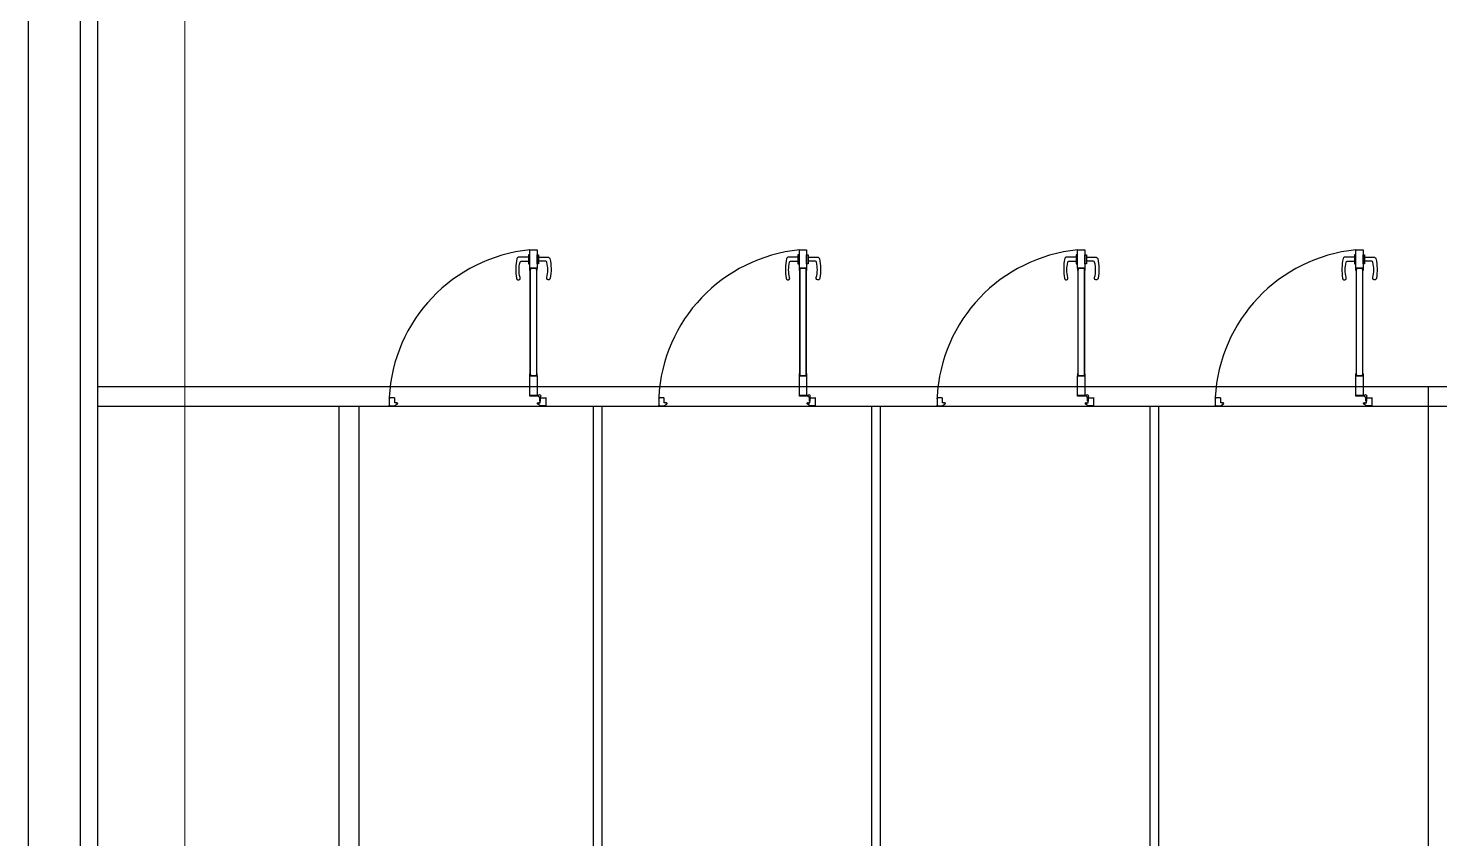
# Model space of a CAD drawing. Extents: x -15449 to 527173, y -170839 to 146543.
# Drawn here: x 237144 to 245305, y -89188 to -84525 of the extents above; entities that cross this region are included whole.
import ezdxf

# ---------------------------------------------------------------- set-up
doc = ezdxf.new("R2010")
doc.units = 0
doc.header["$LTSCALE"] = 8
doc.linetypes.add('IDA - Grid Line', pattern=[3500, 2000, -500, 500, -500])
doc.layers.get('0').update_dxf_attribs({"color": 1, "linetype": 'CONTINUOUS'})
for name, color, linetype in [('0-T100非抗岩棉库板H10000', 1, 'CONTINUOUS'), ('0-T50单抗岩棉库板H10000', 141, 'CONTINUOUS'), ('000_CTCI_CSA', 7, 'CONTINUOUS'), ('防火一小时岩棉库板隔间（双抗）H10000', 170, 'CONTINUOUS')]:
    doc.layers.add(name, color=color, linetype=linetype)
doc.layers.add('A-_ANOTGRID_E', color=7, linetype='CONTINUOUS', lineweight=9)

msp = doc.modelspace()

# ---------------------------------------------------------------- linework, layer by layer
at = {"color": 252}
for p, q in [((240027.1877, -85905.2102, 0), (240027.1877, -85799.8189, 0)), ((240027.1877, -85799.8189, 0), (240068.9268, -85799.8189, 0)), ((240068.9268, -85799.8189, 0), (240068.9268, -85905.2102, 0)), ((241577.1877, -85905.2102, 0), (241577.1877, -85799.8189, 0)), ((241577.1877, -85799.8189, 0), (241618.9268, -85799.8189, 0)), ((241618.9268, -85799.8189, 0), (241618.9268, -85905.2102, 0)), ((243177.1877, -85905.2102, 0), (243177.1877, -85799.8189, 0)), ((243177.1877, -85799.8189, 0), (243218.9268, -85799.8189, 0)), ((243218.9268, -85799.8189, 0), (243218.9268, -85905.2102, 0)), ((244777.1877, -85905.2102, 0), (244777.1877, -85799.8189, 0)), ((244777.1877, -85799.8189, 0), (244818.9268, -85799.8189, 0)), ((244818.9268, -85799.8189, 0), (244818.9268, -85905.2102, 0)), ((240068.9268, -85905.2102, 0), (240027.1877, -85905.2102, 0)), ((240027.8138, -85917.3145, 0), (240027.8138, -85904.4797, 0)), ((240028.7085, -85918.6465, 0), (240027.8737, -85917.4986, 0)), ((240028.1268, -85904.1667, 0), (240067.9877, -85904.1667, 0)), ((240028.8573, -85905.7319, 0), (240028.8573, -85907.4015, 0)), ((240028.8573, -85909.071, 0), (240028.8573, -85916.4797, 0)), ((240047.7442, -85905.4189, 0), (240029.1703, -85905.4189, 0)), ((240029.1703, -85907.7145, 0), (240033.7616, -85907.7145, 0)), ((240033.7616, -85908.758, 0), (240029.1703, -85908.758, 0)), ((240029.9008, -85908.758, 0), (240029.2747, -85908.758, 0)), ((240029.2747, -85908.758, 0), (240029.2747, -86520.6294, 0)), ((240029.2747, -85916.8971, 0), (240029.2747, -85918.4623, 0)), ((240029.9008, -86520.6294, 0), (240029.9008, -85908.758, 0)), ((240034.0747, -85908.0276, 0), (240034.0747, -85908.445, 0)), ((240048.0573, -85905.1058, 0), (240047.7442, -85905.4189, 0)), ((240048.3703, -85905.4189, 0), (240048.0573, -85905.1058, 0)), ((240066.9442, -85905.4189, 0), (240048.3703, -85905.4189, 0)), ((240062.0399, -85908.445, 0), (240062.0399, -85908.0276, 0)), ((240062.3529, -85907.7145, 0), (240066.9442, -85907.7145, 0)), ((240066.9442, -85908.758, 0), (240062.3529, -85908.758, 0)), ((240066.2138, -85908.758, 0), (240066.2138, -86520.6294, 0)), ((240066.8399, -85908.758, 0), (240066.2138, -85908.758, 0)), ((240066.8399, -86520.6294, 0), (240066.8399, -85908.758, 0)), ((240066.8399, -85918.4623, 0), (240066.8399, -85916.8971, 0)), ((240067.2573, -85907.4015, 0), (240067.2573, -85905.7319, 0)), ((240067.2573, -85916.4797, 0), (240067.2573, -85909.071, 0)), ((240068.2409, -85917.4986, 0), (240067.4061, -85918.6465, 0)), ((240068.3008, -85904.4797, 0), (240068.3008, -85917.3145, 0)), ((241618.9268, -85905.2102, 0), (241577.1877, -85905.2102, 0)), ((241577.8138, -85917.3145, 0), (241577.8138, -85904.4797, 0)), ((241578.7085, -85918.6465, 0), (241577.8737, -85917.4986, 0)), ((241578.1268, -85904.1667, 0), (241617.9877, -85904.1667, 0)), ((241578.8573, -85905.7319, 0), (241578.8573, -85907.4015, 0)), ((241578.8573, -85909.071, 0), (241578.8573, -85916.4797, 0)), ((241597.7442, -85905.4189, 0), (241579.1703, -85905.4189, 0)), ((241579.1703, -85907.7145, 0), (241583.7616, -85907.7145, 0)), ((241583.7616, -85908.758, 0), (241579.1703, -85908.758, 0)), ((241579.9008, -85908.758, 0), (241579.2747, -85908.758, 0)), ((241579.2747, -85908.758, 0), (241579.2747, -86520.6294, 0)), ((241579.2747, -85916.8971, 0), (241579.2747, -85918.4623, 0)), ((241579.9008, -86520.6294, 0), (241579.9008, -85908.758, 0)), ((241584.0747, -85908.0276, 0), (241584.0747, -85908.445, 0)), ((241598.0573, -85905.1058, 0), (241597.7442, -85905.4189, 0)), ((241598.3703, -85905.4189, 0), (241598.0573, -85905.1058, 0)), ((241616.9442, -85905.4189, 0), (241598.3703, -85905.4189, 0)), ((241612.0399, -85908.445, 0), (241612.0399, -85908.0276, 0)), ((241612.3529, -85907.7145, 0), (241616.9442, -85907.7145, 0)), ((241616.9442, -85908.758, 0), (241612.3529, -85908.758, 0)), ((241616.2138, -85908.758, 0), (241616.2138, -86520.6294, 0)), ((241616.8399, -85908.758, 0), (241616.2138, -85908.758, 0)), ((241616.8399, -86520.6294, 0), (241616.8399, -85908.758, 0)), ((241616.8399, -85918.4623, 0), (241616.8399, -85916.8971, 0)), ((241617.2573, -85907.4015, 0), (241617.2573, -85905.7319, 0)), ((241617.2573, -85916.4797, 0), (241617.2573, -85909.071, 0)), ((241618.2409, -85917.4986, 0), (241617.4061, -85918.6465, 0)), ((241618.3008, -85904.4797, 0), (241618.3008, -85917.3145, 0)), ((243218.9268, -85905.2102, 0), (243177.1877, -85905.2102, 0)), ((243177.8138, -85917.3145, 0), (243177.8138, -85904.4797, 0)), ((243178.7085, -85918.6465, 0), (243177.8737, -85917.4986, 0)), ((243178.1268, -85904.1667, 0), (243217.9877, -85904.1667, 0)), ((243178.8573, -85905.7319, 0), (243178.8573, -85907.4015, 0)), ((243178.8573, -85909.071, 0), (243178.8573, -85916.4797, 0)), ((243197.7442, -85905.4189, 0), (243179.1703, -85905.4189, 0)), ((243179.1703, -85907.7145, 0), (243183.7616, -85907.7145, 0)), ((243183.7616, -85908.758, 0), (243179.1703, -85908.758, 0)), ((243179.9008, -85908.758, 0), (243179.2747, -85908.758, 0)), ((243179.2747, -85908.758, 0), (243179.2747, -86520.6294, 0)), ((243179.2747, -85916.8971, 0), (243179.2747, -85918.4623, 0)), ((243179.9008, -86520.6294, 0), (243179.9008, -85908.758, 0)), ((243184.0747, -85908.0276, 0), (243184.0747, -85908.445, 0)), ((243198.0573, -85905.1058, 0), (243197.7442, -85905.4189, 0)), ((243198.3703, -85905.4189, 0), (243198.0573, -85905.1058, 0)), ((243216.9442, -85905.4189, 0), (243198.3703, -85905.4189, 0)), ((243212.0399, -85908.445, 0), (243212.0399, -85908.0276, 0)), ((243212.3529, -85907.7145, 0), (243216.9442, -85907.7145, 0)), ((243216.9442, -85908.758, 0), (243212.3529, -85908.758, 0)), ((243216.2138, -85908.758, 0), (243216.2138, -86520.6294, 0)), ((243216.8399, -85908.758, 0), (243216.2138, -85908.758, 0)), ((243216.8399, -86520.6294, 0), (243216.8399, -85908.758, 0)), ((243216.8399, -85918.4623, 0), (243216.8399, -85916.8971, 0)), ((243217.2573, -85907.4015, 0), (243217.2573, -85905.7319, 0)), ((243217.2573, -85916.4797, 0), (243217.2573, -85909.071, 0)), ((243218.2409, -85917.4986, 0), (243217.4061, -85918.6465, 0)), ((243218.3008, -85904.4797, 0), (243218.3008, -85917.3145, 0)), ((244818.9268, -85905.2102, 0), (244777.1877, -85905.2102, 0)), ((244777.8138, -85917.3145, 0), (244777.8138, -85904.4797, 0)), ((244778.7084, -85918.6465, 0), (244777.8737, -85917.4986, 0)), ((244778.1268, -85904.1667, 0), (244817.9877, -85904.1667, 0)), ((244778.8573, -85905.7319, 0), (244778.8573, -85907.4015, 0)), ((244778.8573, -85909.071, 0), (244778.8573, -85916.4797, 0)), ((244797.7442, -85905.4189, 0), (244779.1703, -85905.4189, 0)), ((244779.1703, -85907.7145, 0), (244783.7616, -85907.7145, 0)), ((244783.7616, -85908.758, 0), (244779.1703, -85908.758, 0)), ((244779.9007, -85908.758, 0), (244779.2747, -85908.758, 0)), ((244779.2747, -85908.758, 0), (244779.2747, -86520.6294, 0)), ((244779.2747, -85916.8971, 0), (244779.2747, -85918.4623, 0)), ((244779.9007, -86520.6294, 0), (244779.9007, -85908.758, 0)), ((244784.0747, -85908.0276, 0), (244784.0747, -85908.445, 0)), ((244798.0573, -85905.1058, 0), (244797.7442, -85905.4189, 0)), ((244798.3703, -85905.4189, 0), (244798.0573, -85905.1058, 0)), ((244816.9442, -85905.4189, 0), (244798.3703, -85905.4189, 0)), ((244812.0399, -85908.445, 0), (244812.0399, -85908.0276, 0)), ((244812.3529, -85907.7145, 0), (244816.9442, -85907.7145, 0)), ((244816.9442, -85908.758, 0), (244812.3529, -85908.758, 0)), ((244816.2138, -85908.758, 0), (244816.2138, -86520.6294, 0)), ((244816.8399, -85908.758, 0), (244816.2138, -85908.758, 0)), ((244816.8399, -86520.6294, 0), (244816.8399, -85908.758, 0)), ((244816.8399, -85918.4623, 0), (244816.8399, -85916.8971, 0)), ((244817.2573, -85907.4015, 0), (244817.2573, -85905.7319, 0)), ((244817.2573, -85916.4797, 0), (244817.2573, -85909.071, 0)), ((244818.2409, -85917.4986, 0), (244817.4061, -85918.6465, 0)), ((244818.3007, -85904.4797, 0), (244818.3007, -85917.3145, 0)), ((237443.8697, -119149.8189), (237443.8697, -86349.8189)), ((240027.1877, -86640.4816, 0), (240027.1877, -86524.1772, 0)), ((240027.1877, -86524.1772, 0), (240068.9268, -86524.1772, 0)), ((240027.8138, -86524.9077, 0), (240027.8138, -86512.0729, 0)), ((240027.8737, -86511.8888, 0), (240028.7085, -86510.7409, 0)), ((240067.9877, -86525.2207, 0), (240028.1268, -86525.2207, 0)), ((240028.8573, -86512.9077, 0), (240028.8573, -86520.3164, 0)), ((240028.8573, -86521.9859, 0), (240028.8573, -86523.6555, 0)), ((240029.1703, -86520.6294, 0), (240033.7616, -86520.6294, 0)), ((240033.7616, -86521.6729, 0), (240029.1703, -86521.6729, 0)), ((240029.1703, -86523.9685, 0), (240047.7442, -86523.9685, 0)), ((240029.2747, -86510.9251, 0), (240029.2747, -86512.4903, 0)), ((240029.2747, -86520.6294, 0), (240029.9008, -86520.6294, 0)), ((240034.0747, -86520.9424, 0), (240034.0747, -86521.3598, 0)), ((240047.7442, -86523.9685, 0), (240048.0573, -86524.2816, 0)), ((240048.0573, -86524.2816, 0), (240048.3703, -86523.9685, 0)), ((240048.3703, -86523.9685, 0), (240066.9442, -86523.9685, 0)), ((240062.0399, -86521.3598, 0), (240062.0399, -86520.9424, 0)), ((240062.3529, -86520.6294, 0), (240066.9442, -86520.6294, 0)), ((240066.9442, -86521.6729, 0), (240062.3529, -86521.6729, 0)), ((240066.2138, -86520.6294, 0), (240066.8399, -86520.6294, 0)), ((240066.8399, -86512.4903, 0), (240066.8399, -86510.9251, 0)), ((240067.0486, -86512.699, 0), (240067.0486, -86512.699, 0)), ((240067.2573, -86520.3164, 0), (240067.2573, -86512.9077, 0)), ((240067.2573, -86523.6555, 0), (240067.2573, -86521.9859, 0)), ((240067.4061, -86510.7409, 0), (240068.2409, -86511.8888, 0)), ((240068.3008, -86512.0729, 0), (240068.3008, -86524.9077, 0)), ((240068.9268, -86524.1772, 0), (240068.9268, -86640.4816, 0)), ((241577.1877, -86640.4816, 0), (241577.1877, -86524.1772, 0)), ((241577.1877, -86524.1772, 0), (241618.9268, -86524.1772, 0)), ((241577.8138, -86524.9077, 0), (241577.8138, -86512.0729, 0)), ((241577.8737, -86511.8888, 0), (241578.7085, -86510.7409, 0)), ((241617.9877, -86525.2207, 0), (241578.1268, -86525.2207, 0)), ((241578.8573, -86512.9077, 0), (241578.8573, -86520.3164, 0)), ((241578.8573, -86521.9859, 0), (241578.8573, -86523.6555, 0)), ((241579.1703, -86520.6294, 0), (241583.7616, -86520.6294, 0)), ((241583.7616, -86521.6729, 0), (241579.1703, -86521.6729, 0)), ((241579.1703, -86523.9685, 0), (241597.7442, -86523.9685, 0)), ((241579.2747, -86510.9251, 0), (241579.2747, -86512.4903, 0)), ((241579.2747, -86520.6294, 0), (241579.9008, -86520.6294, 0)), ((241584.0747, -86520.9424, 0), (241584.0747, -86521.3598, 0)), ((241597.7442, -86523.9685, 0), (241598.0573, -86524.2816, 0)), ((241598.0573, -86524.2816, 0), (241598.3703, -86523.9685, 0)), ((241598.3703, -86523.9685, 0), (241616.9442, -86523.9685, 0)), ((241612.0399, -86521.3598, 0), (241612.0399, -86520.9424, 0)), ((241612.3529, -86520.6294, 0), (241616.9442, -86520.6294, 0)), ((241616.9442, -86521.6729, 0), (241612.3529, -86521.6729, 0)), ((241616.2138, -86520.6294, 0), (241616.8399, -86520.6294, 0)), ((241616.8399, -86512.4903, 0), (241616.8399, -86510.9251, 0)), ((241617.0486, -86512.699, 0), (241617.0486, -86512.699, 0)), ((241617.2573, -86520.3164, 0), (241617.2573, -86512.9077, 0)), ((241617.2573, -86523.6555, 0), (241617.2573, -86521.9859, 0)), ((241617.4061, -86510.7409, 0), (241618.2409, -86511.8888, 0)), ((241618.3008, -86512.0729, 0), (241618.3008, -86524.9077, 0)), ((241618.9268, -86524.1772, 0), (241618.9268, -86640.4816, 0)), ((243177.1877, -86640.4816, 0), (243177.1877, -86524.1772, 0)), ((243177.1877, -86524.1772, 0), (243218.9268, -86524.1772, 0)), ((243177.8138, -86524.9077, 0), (243177.8138, -86512.0729, 0)), ((243177.8737, -86511.8888, 0), (243178.7085, -86510.7409, 0)), ((243217.9877, -86525.2207, 0), (243178.1268, -86525.2207, 0)), ((243178.8573, -86512.9077, 0), (243178.8573, -86520.3164, 0)), ((243178.8573, -86521.9859, 0), (243178.8573, -86523.6555, 0)), ((243179.1703, -86520.6294, 0), (243183.7616, -86520.6294, 0)), ((243183.7616, -86521.6729, 0), (243179.1703, -86521.6729, 0)), ((243179.1703, -86523.9685, 0), (243197.7442, -86523.9685, 0)), ((243179.2747, -86510.9251, 0), (243179.2747, -86512.4903, 0)), ((243179.2747, -86520.6294, 0), (243179.9008, -86520.6294, 0)), ((243184.0747, -86520.9424, 0), (243184.0747, -86521.3598, 0)), ((243197.7442, -86523.9685, 0), (243198.0573, -86524.2816, 0)), ((243198.0573, -86524.2816, 0), (243198.3703, -86523.9685, 0)), ((243198.3703, -86523.9685, 0), (243216.9442, -86523.9685, 0)), ((243212.0399, -86521.3598, 0), (243212.0399, -86520.9424, 0)), ((243212.3529, -86520.6294, 0), (243216.9442, -86520.6294, 0)), ((243216.9442, -86521.6729, 0), (243212.3529, -86521.6729, 0)), ((243216.2138, -86520.6294, 0), (243216.8399, -86520.6294, 0)), ((243216.8399, -86512.4903, 0), (243216.8399, -86510.9251, 0)), ((243217.0486, -86512.699, 0), (243217.0486, -86512.699, 0)), ((243217.2573, -86520.3164, 0), (243217.2573, -86512.9077, 0)), ((243217.2573, -86523.6555, 0), (243217.2573, -86521.9859, 0)), ((243217.4061, -86510.7409, 0), (243218.2409, -86511.8888, 0)), ((243218.3008, -86512.0729, 0), (243218.3008, -86524.9077, 0)), ((243218.9268, -86524.1772, 0), (243218.9268, -86640.4816, 0)), ((244777.1877, -86640.4816, 0), (244777.1877, -86524.1772, 0)), ((244777.1877, -86524.1772, 0), (244818.9268, -86524.1772, 0)), ((244777.8138, -86524.9077, 0), (244777.8138, -86512.0729, 0)), ((244777.8737, -86511.8888, 0), (244778.7084, -86510.7409, 0)), ((244817.9877, -86525.2207, 0), (244778.1268, -86525.2207, 0)), ((244778.8573, -86512.9077, 0), (244778.8573, -86520.3164, 0)), ((244778.8573, -86521.9859, 0), (244778.8573, -86523.6555, 0)), ((244779.1703, -86520.6294, 0), (244783.7616, -86520.6294, 0)), ((244783.7616, -86521.6729, 0), (244779.1703, -86521.6729, 0)), ((244779.1703, -86523.9685, 0), (244797.7442, -86523.9685, 0)), ((244779.2747, -86510.9251, 0), (244779.2747, -86512.4903, 0)), ((244779.2747, -86520.6294, 0), (244779.9007, -86520.6294, 0)), ((244784.0747, -86520.9424, 0), (244784.0747, -86521.3598, 0)), ((244797.7442, -86523.9685, 0), (244798.0573, -86524.2816, 0)), ((244798.0573, -86524.2816, 0), (244798.3703, -86523.9685, 0)), ((244798.3703, -86523.9685, 0), (244816.9442, -86523.9685, 0)), ((244812.0399, -86521.3598, 0), (244812.0399, -86520.9424, 0)), ((244812.3529, -86520.6294, 0), (244816.9442, -86520.6294, 0)), ((244816.9442, -86521.6729, 0), (244812.3529, -86521.6729, 0)), ((244816.2138, -86520.6294, 0), (244816.8399, -86520.6294, 0)), ((244816.8399, -86512.4903, 0), (244816.8399, -86510.9251, 0)), ((244817.0486, -86512.699, 0), (244817.0486, -86512.699, 0)), ((244817.2573, -86520.3164, 0), (244817.2573, -86512.9077, 0)), ((244817.2573, -86523.6555, 0), (244817.2573, -86521.9859, 0)), ((244817.4061, -86510.7409, 0), (244818.2409, -86511.8888, 0)), ((244818.3007, -86512.0729, 0), (244818.3007, -86524.9077, 0)), ((244818.9268, -86524.1772, 0), (244818.9268, -86640.4816, 0)), ((239218.8697, -86649.8189, 0), (239218.8697, -86699.8189, 0)), ((239218.8697, -86657.0363, 0), (239218.8697, -86692.6015, 0)), ((239248.6088, -86651.8189, 0), (239224.0871, -86651.8189, 0)), ((239250.1741, -86679.0363, 0), (239250.1741, -86653.3841, 0)), ((240068.9268, -86640.4816, 0), (240027.1877, -86640.4816, 0)), ((240030.3182, -86635.2642, 0), (240077.2747, -86635.2642, 0)), ((240030.3182, -86637.8729, 0), (240030.3182, -86635.2642, 0)), ((240077.2747, -86637.8729, 0), (240030.3182, -86637.8729, 0)), ((240077.2747, -86635.2642, 0), (240077.2747, -86637.8729, 0)), ((240084.9567, -86670.6853), (240084.9567, -86645.5549)), ((240084.9567, -86645.5549), (240087.5654, -86645.5549)), ((240087.5654, -86645.5549), (240087.5654, -86670.6853)), ((240087.5654, -86679.0363), (240087.5654, -86653.3841)), ((240089.1306, -86651.8189), (240113.6523, -86651.8189)), ((240118.8697, -86649.8189), (240118.8697, -86699.8189)), ((240118.8697, -86657.0363), (240118.8697, -86692.6015)), ((240768.8697, -86649.8189, 0), (240768.8697, -86699.8189, 0)), ((240768.8697, -86657.0363, 0), (240768.8697, -86692.6015, 0)), ((240798.6088, -86651.8189, 0), (240774.0871, -86651.8189, 0)), ((240800.1741, -86679.0363, 0), (240800.1741, -86653.3841, 0)), ((241618.9268, -86640.4816, 0), (241577.1877, -86640.4816, 0)), ((241580.3182, -86635.2642, 0), (241627.2747, -86635.2642, 0)), ((241580.3182, -86637.8729, 0), (241580.3182, -86635.2642, 0)), ((241627.2747, -86637.8729, 0), (241580.3182, -86637.8729, 0)), ((241627.2747, -86635.2642, 0), (241627.2747, -86637.8729, 0)), ((241634.9567, -86670.6853), (241634.9567, -86645.5549)), ((241634.9567, -86645.5549), (241637.5654, -86645.5549)), ((241637.5654, -86645.5549), (241637.5654, -86670.6853)), ((241637.5654, -86679.0363), (241637.5654, -86653.3841)), ((241639.1306, -86651.8189), (241663.6523, -86651.8189)), ((241668.8697, -86649.8189), (241668.8697, -86699.8189)), ((241668.8697, -86657.0363), (241668.8697, -86692.6015)), ((242368.8697, -86649.8189, 0), (242368.8697, -86699.8189, 0)), ((242368.8697, -86657.0363, 0), (242368.8697, -86692.6015, 0)), ((242398.6088, -86651.8189, 0), (242374.0871, -86651.8189, 0)), ((242400.1741, -86679.0363, 0), (242400.1741, -86653.3841, 0)), ((243218.9268, -86640.4816, 0), (243177.1877, -86640.4816, 0)), ((243180.3182, -86635.2642, 0), (243227.2747, -86635.2642, 0)), ((243180.3182, -86637.8729, 0), (243180.3182, -86635.2642, 0)), ((243227.2747, -86637.8729, 0), (243180.3182, -86637.8729, 0)), ((243227.2747, -86635.2642, 0), (243227.2747, -86637.8729, 0)), ((243234.9567, -86670.6853), (243234.9567, -86645.5549)), ((243234.9567, -86645.5549), (243237.5654, -86645.5549)), ((243237.5654, -86645.5549), (243237.5654, -86670.6853)), ((243237.5654, -86679.0363), (243237.5654, -86653.3841)), ((243239.1306, -86651.8189), (243263.6523, -86651.8189)), ((243268.8697, -86649.8189), (243268.8697, -86699.8189)), ((243268.8697, -86657.0363), (243268.8697, -86692.6015)), ((243968.8697, -86649.8189, 0), (243968.8697, -86699.8189, 0)), ((243968.8697, -86657.0363, 0), (243968.8697, -86692.6015, 0)), ((243998.6088, -86651.8189, 0), (243974.0871, -86651.8189, 0)), ((244000.174, -86679.0363, 0), (244000.174, -86653.3841, 0)), ((244818.9268, -86640.4816, 0), (244777.1877, -86640.4816, 0)), ((244780.3181, -86635.2642, 0), (244827.2747, -86635.2642, 0)), ((244780.3181, -86637.8729, 0), (244780.3181, -86635.2642, 0)), ((244827.2747, -86637.8729, 0), (244780.3181, -86637.8729, 0)), ((244827.2747, -86635.2642, 0), (244827.2747, -86637.8729, 0)), ((244834.9566, -86670.6853), (244834.9566, -86645.5549)), ((244834.9566, -86645.5549), (244837.5653, -86645.5549)), ((244837.5653, -86645.5549), (244837.5653, -86670.6853)), ((244837.5653, -86679.0363), (244837.5653, -86653.3841)), ((244839.1306, -86651.8189), (244863.6523, -86651.8189)), ((244868.8697, -86649.8189), (244868.8697, -86699.8189)), ((244868.8697, -86657.0363), (244868.8697, -86692.6015)), ((239224.0871, -86697.8189, 0), (239248.1237, -86697.8189, 0)), ((239248.1237, -86697.8189, 0), (239264.6262, -86686.9789, 0)), ((239258.3132, -86679.0363, 0), (239250.1741, -86679.0363, 0)), ((239256.6436, -86680.0797, 0), (239258.3132, -86680.0797, 0)), ((239256.6436, -86682.0623, 0), (239256.6436, -86680.0797, 0)), ((239264.5741, -86682.0623, 0), (239256.6436, -86682.0623, 0)), ((239265.3045, -86679.0363, 0), (239262.9045, -86679.0363, 0)), ((239262.9045, -86680.0797, 0), (239264.5741, -86680.0797, 0)), ((239264.5741, -86680.0797, 0), (239264.5741, -86682.0623, 0)), ((239265.8262, -86684.5145, 0), (239265.8262, -86679.558, 0)), ((240071.9132, -86684.5145, 0), (240071.9132, -86679.558, 0)), ((240072.4349, -86679.0363, 0), (240074.8349, -86679.0363, 0)), ((240089.6157, -86697.8189, 0), (240073.1132, -86686.9789, 0)), ((240074.8349, -86680.0797, 0), (240073.1654, -86680.0797, 0)), ((240073.1654, -86680.0797, 0), (240073.1654, -86682.0623, 0)), ((240073.1654, -86682.0623, 0), (240081.0958, -86682.0623, 0)), ((240079.4262, -86679.0363), (240087.5654, -86679.0363)), ((240081.0958, -86680.0797), (240079.4262, -86680.0797)), ((240081.0958, -86682.0623), (240081.0958, -86680.0797)), ((240087.5654, -86670.6853), (240084.9567, -86670.6853)), ((240113.6523, -86697.8189), (240089.6157, -86697.8189)), ((240393.8697, -90033.3224), (240393.8697, -86699.8189)), ((240443.8697, -90033.3224), (240443.8697, -86699.8189)), ((240774.0871, -86697.8189, 0), (240798.1237, -86697.8189, 0)), ((240798.1237, -86697.8189, 0), (240814.6262, -86686.9789, 0)), ((240808.3132, -86679.0363, 0), (240800.1741, -86679.0363, 0)), ((240806.6436, -86680.0797, 0), (240808.3132, -86680.0797, 0)), ((240806.6436, -86682.0623, 0), (240806.6436, -86680.0797, 0)), ((240814.5741, -86682.0623, 0), (240806.6436, -86682.0623, 0)), ((240815.3045, -86679.0363, 0), (240812.9045, -86679.0363, 0)), ((240812.9045, -86680.0797, 0), (240814.5741, -86680.0797, 0)), ((240814.5741, -86680.0797, 0), (240814.5741, -86682.0623, 0)), ((240815.8262, -86684.5145, 0), (240815.8262, -86679.558, 0)), ((241621.9132, -86684.5145, 0), (241621.9132, -86679.558, 0)), ((241622.4349, -86679.0363, 0), (241624.8349, -86679.0363, 0)), ((241639.6157, -86697.8189, 0), (241623.1132, -86686.9789, 0)), ((241624.8349, -86680.0797, 0), (241623.1654, -86680.0797, 0)), ((241623.1654, -86680.0797, 0), (241623.1654, -86682.0623, 0)), ((241623.1654, -86682.0623, 0), (241631.0958, -86682.0623, 0)), ((241629.4262, -86679.0363), (241637.5654, -86679.0363)), ((241631.0958, -86680.0797), (241629.4262, -86680.0797)), ((241631.0958, -86682.0623), (241631.0958, -86680.0797)), ((241637.5654, -86670.6853), (241634.9567, -86670.6853)), ((241663.6523, -86697.8189), (241639.6157, -86697.8189)), ((241993.8697, -90033.3224), (241993.8697, -86699.8189)), ((242043.8697, -90033.3224), (242043.8697, -86699.8189)), ((242374.0871, -86697.8189, 0), (242398.1237, -86697.8189, 0)), ((242398.1237, -86697.8189, 0), (242414.6262, -86686.9789, 0)), ((242408.3132, -86679.0363, 0), (242400.1741, -86679.0363, 0)), ((242406.6436, -86680.0797, 0), (242408.3132, -86680.0797, 0)), ((242406.6436, -86682.0623, 0), (242406.6436, -86680.0797, 0)), ((242414.5741, -86682.0623, 0), (242406.6436, -86682.0623, 0)), ((242415.3045, -86679.0363, 0), (242412.9045, -86679.0363, 0)), ((242412.9045, -86680.0797, 0), (242414.5741, -86680.0797, 0)), ((242414.5741, -86680.0797, 0), (242414.5741, -86682.0623, 0)), ((242415.8262, -86684.5145, 0), (242415.8262, -86679.558, 0)), ((243221.9132, -86684.5145, 0), (243221.9132, -86679.558, 0)), ((243222.4349, -86679.0363, 0), (243224.8349, -86679.0363, 0)), ((243239.6157, -86697.8189, 0), (243223.1132, -86686.9789, 0)), ((243224.8349, -86680.0797, 0), (243223.1654, -86680.0797, 0)), ((243223.1654, -86680.0797, 0), (243223.1654, -86682.0623, 0)), ((243223.1654, -86682.0623, 0), (243231.0958, -86682.0623, 0)), ((243229.4262, -86679.0363), (243237.5654, -86679.0363)), ((243231.0958, -86680.0797), (243229.4262, -86680.0797)), ((243231.0958, -86682.0623), (243231.0958, -86680.0797)), ((243237.5654, -86670.6853), (243234.9567, -86670.6853)), ((243263.6523, -86697.8189), (243239.6157, -86697.8189)), ((243593.8697, -90033.3224), (243593.8697, -86699.8189)), ((243643.8697, -90033.3224), (243643.8697, -86699.8189)), ((243974.0871, -86697.8189, 0), (243998.1237, -86697.8189, 0)), ((243998.1237, -86697.8189, 0), (244014.6262, -86686.9789, 0)), ((244008.3132, -86679.0363, 0), (244000.174, -86679.0363, 0)), ((244006.6436, -86680.0797, 0), (244008.3132, -86680.0797, 0)), ((244006.6436, -86682.0623, 0), (244006.6436, -86680.0797, 0)), ((244014.574, -86682.0623, 0), (244006.6436, -86682.0623, 0)), ((244015.3045, -86679.0363, 0), (244012.9045, -86679.0363, 0)), ((244012.9045, -86680.0797, 0), (244014.574, -86680.0797, 0)), ((244014.574, -86680.0797, 0), (244014.574, -86682.0623, 0)), ((244015.8262, -86684.5145, 0), (244015.8262, -86679.558, 0)), ((244821.9132, -86684.5145, 0), (244821.9132, -86679.558, 0)), ((244822.4349, -86679.0363, 0), (244824.8349, -86679.0363, 0)), ((244839.6157, -86697.8189, 0), (244823.1132, -86686.9789, 0)), ((244824.8349, -86680.0797, 0), (244823.1653, -86680.0797, 0)), ((244823.1653, -86680.0797, 0), (244823.1653, -86682.0623, 0)), ((244823.1653, -86682.0623, 0), (244831.0958, -86682.0623, 0)), ((244829.4262, -86679.0363), (244837.5653, -86679.0363)), ((244831.0958, -86680.0797), (244829.4262, -86680.0797)), ((244831.0958, -86682.0623), (244831.0958, -86680.0797)), ((244837.5653, -86670.6853), (244834.9566, -86670.6853)), ((244863.6523, -86697.8189), (244839.6157, -86697.8189))]:
    msp.add_line(p, q, dxfattribs=at)
at = {"color": 252, "elevation": 0}
for points in [[(240018.7171, -85841.6424), (239976.3642, -85841.6424), (239961.6727, -85842.2749, 0.327495151), (239953.3221, -85849.5185, 0.089847492), (239950.9491, -85963.1668, 1.144881263), (239971.4168, -85958.5403, -0.13707943), (239971.3382, -85870.4576, -0.349356774), (239976.8274, -85864.9365), (240018.7171, -85864.9365)], [(240077.3974, -85841.6424), (240119.7504, -85841.6424), (240134.4419, -85842.2749, -0.327495151), (240142.7924, -85849.5185, -0.089847492), (240145.1655, -85963.1668, -1.144881263), (240124.6977, -85958.5403, 0.13707943), (240124.7764, -85870.4576, 0.349356774), (240119.2872, -85864.9365), (240077.3974, -85864.9365)], [(241568.7171, -85841.6424), (241526.3642, -85841.6424), (241511.6727, -85842.2749, 0.327495151), (241503.3221, -85849.5185, 0.089847492), (241500.9491, -85963.1668, 1.144881263), (241521.4168, -85958.5403, -0.13707943), (241521.3382, -85870.4576, -0.349356774), (241526.8274, -85864.9365), (241568.7171, -85864.9365)], [(241627.3974, -85841.6424), (241669.7504, -85841.6424), (241684.4419, -85842.2749, -0.327495151), (241692.7924, -85849.5185, -0.089847492), (241695.1655, -85963.1668, -1.144881263), (241674.6977, -85958.5403, 0.13707943), (241674.7764, -85870.4576, 0.349356774), (241669.2872, -85864.9365), (241627.3974, -85864.9365)], [(243168.7171, -85841.6424), (243126.3642, -85841.6424), (243111.6727, -85842.2749, 0.327495151), (243103.3221, -85849.5185, 0.089847492), (243100.9491, -85963.1668, 1.144881263), (243121.4168, -85958.5403, -0.13707943), (243121.3382, -85870.4576, -0.349356774), (243126.8274, -85864.9365), (243168.7171, -85864.9365)], [(243227.3974, -85841.6424), (243269.7504, -85841.6424), (243284.4419, -85842.2749, -0.327495151), (243292.7924, -85849.5185, -0.089847492), (243295.1655, -85963.1668, -1.144881263), (243274.6977, -85958.5403, 0.13707943), (243274.7764, -85870.4576, 0.349356774), (243269.2872, -85864.9365), (243227.3974, -85864.9365)], [(244768.7171, -85841.6424), (244726.3642, -85841.6424), (244711.6726, -85842.2749, 0.327495151), (244703.3221, -85849.5185, 0.089847492), (244700.9491, -85963.1668, 1.144881263), (244721.4168, -85958.5403, -0.13707943), (244721.3382, -85870.4576, -0.349356774), (244726.8274, -85864.9365), (244768.7171, -85864.9365)], [(244827.3974, -85841.6424), (244869.7504, -85841.6424), (244884.4419, -85842.2749, -0.327495151), (244892.7924, -85849.5185, -0.089847492), (244895.1655, -85963.1668, -1.144881263), (244874.6977, -85958.5403, 0.13707943), (244874.7764, -85870.4576, 0.349356774), (244869.2871, -85864.9365), (244827.3974, -85864.9365)]]:
    msp.add_lwpolyline(points, format="xyb", dxfattribs=at)
for points in [[(240027.1877, -85879.2306), (240027.1877, -85827.3483), (240018.7171, -85827.3483), (240018.7171, -85879.2306)], [(240068.9268, -85879.2306), (240068.9268, -85827.3483), (240077.3974, -85827.3483), (240077.3974, -85879.2306)], [(241577.1877, -85879.2306), (241577.1877, -85827.3483), (241568.7171, -85827.3483), (241568.7171, -85879.2306)], [(241618.9268, -85879.2306), (241618.9268, -85827.3483), (241627.3974, -85827.3483), (241627.3974, -85879.2306)], [(243177.1877, -85879.2306), (243177.1877, -85827.3483), (243168.7171, -85827.3483), (243168.7171, -85879.2306)], [(243218.9268, -85879.2306), (243218.9268, -85827.3483), (243227.3974, -85827.3483), (243227.3974, -85879.2306)], [(244777.1877, -85879.2306), (244777.1877, -85827.3483), (244768.7171, -85827.3483), (244768.7171, -85879.2306)], [(244818.9268, -85879.2306), (244818.9268, -85827.3483), (244827.3974, -85827.3483), (244827.3974, -85879.2306)]]:
    msp.add_lwpolyline(points, close=True, dxfattribs=at)
at = {"color": 252}
for centre, radius, start, end in [((240115.6913, -86693.3225, 0), 897.8761, 95.65682715, 177.22283645), ((241665.6913, -86693.3225, 0), 897.8761, 95.65682715, 177.22283645), ((243265.6913, -86693.3225, 0), 897.8761, 95.65682715, 177.22283645), ((244865.6913, -86693.3225, 0), 897.8761, 95.65682715, 177.22283645), ((240028.1268, -85904.4797, 0), 0.313, 90.00001025, 180.00001025), ((240028.1268, -85917.3145, 0), 0.313, 180.00000512, 216.02737916), ((240028.9616, -85918.4623, 0), 0.313, 216.02736435, 359.99998975), ((240029.1703, -85905.7319, 0), 0.313, 90.00001025, 180.00001025), ((240029.1703, -85907.4015, 0), 0.313, 179.99998975, 269.99998975), ((240029.1703, -85909.071, 0), 0.313, 89.99998292, 179.99998292), ((240029.066, -85916.4797, 0), 0.2087, 180.00001537, 270.00001537), ((240029.066, -85916.8971, 0), 0.2087, 359.99997951, 89.99997951), ((240033.7616, -85908.0276, 0), 0.313, 0.00001366, 90.00001366), ((240033.7616, -85908.445, 0), 0.313, 270.00001366, 0.00001366), ((240062.3529, -85908.0276, 0), 0.313, 89.99998292, 179.99998292), ((240062.3529, -85908.445, 0), 0.313, 179.99998975, 269.99998975), ((240067.0486, -85916.8971, 0), 0.2087, 90.00002561, 180.00002561), ((240067.1529, -85918.4623, 0), 0.313, 180.00000854, 323.97263542), ((240066.9442, -85905.7319, 0), 0.313, 359.99998975, 89.99998975), ((240066.9442, -85907.4015, 0), 0.313, 270.00001025, 0.00001025), ((240066.9442, -85909.071, 0), 0.313, 0.00001708, 90.00001708), ((240067.0486, -85916.4797, 0), 0.2087, 269.99998463, 359.99998463), ((240067.9877, -85904.4797, 0), 0.313, 359.99998975, 89.99998975), ((240067.9877, -85917.3145, 0), 0.313, 323.97262084, 359.99999488), ((241578.1268, -85904.4797, 0), 0.313, 90.00001025, 180.00001025), ((241578.1268, -85917.3145, 0), 0.313, 180.00000512, 216.02737916), ((241578.9616, -85918.4623, 0), 0.313, 216.02736435, 359.99998975), ((241579.1703, -85905.7319, 0), 0.313, 90.00001025, 180.00001025), ((241579.1703, -85907.4015, 0), 0.313, 179.99998975, 269.99998975), ((241579.1703, -85909.071, 0), 0.313, 89.99998292, 179.99998292), ((241579.066, -85916.4797, 0), 0.2087, 180.00001537, 270.00001537), ((241579.066, -85916.8971, 0), 0.2087, 359.99997951, 89.99997951), ((241583.7616, -85908.0276, 0), 0.313, 0.00001366, 90.00001366), ((241583.7616, -85908.445, 0), 0.313, 270.00001366, 0.00001366), ((241612.3529, -85908.0276, 0), 0.313, 89.99998292, 179.99998292), ((241612.3529, -85908.445, 0), 0.313, 179.99998975, 269.99998975), ((241617.0486, -85916.8971, 0), 0.2087, 90.00002561, 180.00002561), ((241617.1529, -85918.4623, 0), 0.313, 180.00000854, 323.97263542), ((241616.9442, -85905.7319, 0), 0.313, 359.99998975, 89.99998975), ((241616.9442, -85907.4015, 0), 0.313, 270.00001025, 0.00001025), ((241616.9442, -85909.071, 0), 0.313, 0.00001708, 90.00001708), ((241617.0486, -85916.4797, 0), 0.2087, 269.99998463, 359.99998463), ((241617.9877, -85904.4797, 0), 0.313, 359.99998975, 89.99998975), ((241617.9877, -85917.3145, 0), 0.313, 323.97262084, 359.99999488), ((243178.1268, -85904.4797, 0), 0.313, 90.00001025, 180.00001025), ((243178.1268, -85917.3145, 0), 0.313, 180.00000512, 216.02737916), ((243178.9616, -85918.4623, 0), 0.313, 216.02736435, 359.99998975), ((243179.1703, -85905.7319, 0), 0.313, 90.00001025, 180.00001025), ((243179.1703, -85907.4015, 0), 0.313, 179.99998975, 269.99998975), ((243179.1703, -85909.071, 0), 0.313, 89.99998292, 179.99998292), ((243179.066, -85916.4797, 0), 0.2087, 180.00001537, 270.00001537), ((243179.066, -85916.8971, 0), 0.2087, 359.99997951, 89.99997951), ((243183.7616, -85908.0276, 0), 0.313, 0.00001366, 90.00001366), ((243183.7616, -85908.445, 0), 0.313, 270.00001366, 0.00001366), ((243212.3529, -85908.0276, 0), 0.313, 89.99998292, 179.99998292), ((243212.3529, -85908.445, 0), 0.313, 179.99998975, 269.99998975), ((243217.0486, -85916.8971, 0), 0.2087, 90.00002561, 180.00002561), ((243217.1529, -85918.4623, 0), 0.313, 180.00000854, 323.97263542), ((243216.9442, -85905.7319, 0), 0.313, 359.99998975, 89.99998975), ((243216.9442, -85907.4015, 0), 0.313, 270.00001025, 0.00001025), ((243216.9442, -85909.071, 0), 0.313, 0.00001708, 90.00001708), ((243217.0486, -85916.4797, 0), 0.2087, 269.99998463, 359.99998463), ((243217.9877, -85904.4797, 0), 0.313, 359.99998975, 89.99998975), ((243217.9877, -85917.3145, 0), 0.313, 323.97262084, 359.99999488), ((244778.1268, -85904.4797, 0), 0.313, 90.00001025, 180.00001025), ((244778.1268, -85917.3145, 0), 0.313, 180.00000512, 216.02737916), ((244778.9616, -85918.4623, 0), 0.313, 216.02736435, 359.99998975), ((244779.1703, -85905.7319, 0), 0.313, 90.00001025, 180.00001025), ((244779.1703, -85907.4015, 0), 0.313, 179.99998975, 269.99998975), ((244779.1703, -85909.071, 0), 0.313, 89.99998292, 179.99998292), ((244779.066, -85916.4797, 0), 0.2087, 180.00001537, 270.00001537), ((244779.066, -85916.8971, 0), 0.2087, 359.99997951, 89.99997951), ((244783.7616, -85908.0276, 0), 0.313, 0.00001366, 90.00001366), ((244783.7616, -85908.445, 0), 0.313, 270.00001366, 0.00001366), ((244812.3529, -85908.0276, 0), 0.313, 89.99998292, 179.99998292), ((244812.3529, -85908.445, 0), 0.313, 179.99998975, 269.99998975), ((244817.0486, -85916.8971, 0), 0.2087, 90.00002561, 180.00002561), ((244817.1529, -85918.4623, 0), 0.313, 180.00000854, 323.97263542), ((244816.9442, -85905.7319, 0), 0.313, 359.99998975, 89.99998975), ((244816.9442, -85907.4015, 0), 0.313, 270.00001025, 0.00001025), ((244816.9442, -85909.071, 0), 0.313, 0.00001708, 90.00001708), ((244817.0486, -85916.4797, 0), 0.2087, 269.99998463, 359.99998463), ((244817.9877, -85904.4797, 0), 0.313, 359.99998975, 89.99998975), ((244817.9877, -85917.3145, 0), 0.313, 323.97262084, 359.99999488), ((240028.1268, -86512.0729, 0), 0.313, 143.97261092, 179.9999843), ((240028.1268, -86524.9077, 0), 0.313, 179.99998977, 269.99998977), ((240028.9616, -86510.9251, 0), 0.313, 0.00000831, 143.97263492), ((240029.066, -86512.9077, 0), 0.2087, 89.99997955, 179.99997955), ((240029.1703, -86520.3164, 0), 0.313, 179.99998977, 269.99998977), ((240029.1703, -86521.9859, 0), 0.313, 90.00001023, 180.00001023), ((240029.1703, -86523.6555, 0), 0.313, 179.99998977, 269.99998977), ((240029.066, -86512.4903, 0), 0.2087, 270.00002557, 0.00002557), ((240033.7616, -86520.9424, 0), 0.313, 359.99998977, 89.99998977), ((240033.7616, -86521.3598, 0), 0.313, 270.00001023, 0.00001023), ((240062.3529, -86520.9424, 0), 0.313, 90.00001023, 180.00001023), ((240062.3529, -86521.3598, 0), 0.313, 179.99998977, 269.99998977), ((240067.1529, -86510.9251, 0), 0.313, 36.02736508, 179.99999169), ((240067.0486, -86512.4903, 0), 0.2087, 179.99997443, 269.99997443), ((240066.9442, -86520.3164, 0), 0.313, 270.00001023, 0.00001023), ((240066.9442, -86521.9859, 0), 0.313, 359.99998977, 89.99998977), ((240066.9442, -86523.6555, 0), 0.313, 270.00001023, 0.00001023), ((240067.0486, -86512.9077, 0), 0.2087, 0.00002045, 90.00002045), ((240067.9877, -86524.9077, 0), 0.313, 270.00001023, 0.00001023), ((240067.9877, -86512.0729, 0), 0.313, 0.00000522, 36.0273786), ((241578.1268, -86512.0729, 0), 0.313, 143.97261092, 179.9999843), ((241578.1268, -86524.9077, 0), 0.313, 179.99998977, 269.99998977), ((241578.9616, -86510.9251, 0), 0.313, 0.00000831, 143.97263492), ((241579.066, -86512.9077, 0), 0.2087, 89.99997955, 179.99997955), ((241579.1703, -86520.3164, 0), 0.313, 179.99998977, 269.99998977), ((241579.1703, -86521.9859, 0), 0.313, 90.00001023, 180.00001023), ((241579.1703, -86523.6555, 0), 0.313, 179.99998977, 269.99998977), ((241579.066, -86512.4903, 0), 0.2087, 270.00002557, 0.00002557), ((241583.7616, -86520.9424, 0), 0.313, 359.99998977, 89.99998977), ((241583.7616, -86521.3598, 0), 0.313, 270.00001023, 0.00001023), ((241612.3529, -86520.9424, 0), 0.313, 90.00001023, 180.00001023), ((241612.3529, -86521.3598, 0), 0.313, 179.99998977, 269.99998977), ((241617.1529, -86510.9251, 0), 0.313, 36.02736508, 179.99999169), ((241617.0486, -86512.4903, 0), 0.2087, 179.99997443, 269.99997443), ((241616.9442, -86520.3164, 0), 0.313, 270.00001023, 0.00001023), ((241616.9442, -86521.9859, 0), 0.313, 359.99998977, 89.99998977), ((241616.9442, -86523.6555, 0), 0.313, 270.00001023, 0.00001023), ((241617.0486, -86512.9077, 0), 0.2087, 0.00002045, 90.00002045), ((241617.9877, -86524.9077, 0), 0.313, 270.00001023, 0.00001023), ((241617.9877, -86512.0729, 0), 0.313, 0.00000522, 36.0273786), ((243178.1268, -86512.0729, 0), 0.313, 143.97261092, 179.9999843), ((243178.1268, -86524.9077, 0), 0.313, 179.99998977, 269.99998977), ((243178.9616, -86510.9251, 0), 0.313, 0.00000831, 143.97263492), ((243179.066, -86512.9077, 0), 0.2087, 89.99997955, 179.99997955), ((243179.1703, -86520.3164, 0), 0.313, 179.99998977, 269.99998977), ((243179.1703, -86521.9859, 0), 0.313, 90.00001023, 180.00001023), ((243179.1703, -86523.6555, 0), 0.313, 179.99998977, 269.99998977), ((243179.066, -86512.4903, 0), 0.2087, 270.00002557, 0.00002557), ((243183.7616, -86520.9424, 0), 0.313, 359.99998977, 89.99998977), ((243183.7616, -86521.3598, 0), 0.313, 270.00001023, 0.00001023), ((243212.3529, -86520.9424, 0), 0.313, 90.00001023, 180.00001023), ((243212.3529, -86521.3598, 0), 0.313, 179.99998977, 269.99998977), ((243217.1529, -86510.9251, 0), 0.313, 36.02736508, 179.99999169), ((243217.0486, -86512.4903, 0), 0.2087, 179.99997443, 269.99997443), ((243216.9442, -86520.3164, 0), 0.313, 270.00001023, 0.00001023), ((243216.9442, -86521.9859, 0), 0.313, 359.99998977, 89.99998977), ((243216.9442, -86523.6555, 0), 0.313, 270.00001023, 0.00001023), ((243217.0486, -86512.9077, 0), 0.2087, 0.00002045, 90.00002045), ((243217.9877, -86524.9077, 0), 0.313, 270.00001023, 0.00001023), ((243217.9877, -86512.0729, 0), 0.313, 0.00000522, 36.0273786), ((244778.1268, -86512.0729, 0), 0.313, 143.97261092, 179.9999843), ((244778.1268, -86524.9077, 0), 0.313, 179.99998977, 269.99998977), ((244778.9616, -86510.9251, 0), 0.313, 0.00000831, 143.97263492), ((244779.066, -86512.9077, 0), 0.2087, 89.99997955, 179.99997955), ((244779.1703, -86520.3164, 0), 0.313, 179.99998977, 269.99998977), ((244779.1703, -86521.9859, 0), 0.313, 90.00001023, 180.00001023), ((244779.1703, -86523.6555, 0), 0.313, 179.99998977, 269.99998977), ((244779.066, -86512.4903, 0), 0.2087, 270.00002557, 0.00002557), ((244783.7616, -86520.9424, 0), 0.313, 359.99998977, 89.99998977), ((244783.7616, -86521.3598, 0), 0.313, 270.00001023, 0.00001023), ((244812.3529, -86520.9424, 0), 0.313, 90.00001023, 180.00001023), ((244812.3529, -86521.3598, 0), 0.313, 179.99998977, 269.99998977), ((244817.1529, -86510.9251, 0), 0.313, 36.02736508, 179.99999169), ((244817.0486, -86512.4903, 0), 0.2087, 179.99997443, 269.99997443), ((244816.9442, -86520.3164, 0), 0.313, 270.00001023, 0.00001023), ((244816.9442, -86521.9859, 0), 0.313, 359.99998977, 89.99998977), ((244816.9442, -86523.6555, 0), 0.313, 270.00001023, 0.00001023), ((244817.0486, -86512.9077, 0), 0.2087, 0.00002045, 90.00002045), ((244817.9877, -86524.9077, 0), 0.313, 270.00001023, 0.00001023), ((244817.9877, -86512.0729, 0), 0.313, 0.00000522, 36.0273786)]:
    msp.add_arc(centre, radius, start, end, dxfattribs=at)
at = {"color": 252, "extrusion": (-9.86076e-32, -1.3636e-31, -1)}
for centre, major_axis, start_param, end_param in [((239224.0871, -86657.0363, 0), (3.6893, -3.6893), 2.356194491, 3.926990817), ((239248.6088, -86653.3841, 0), (1.1068, -1.1068), -2.35619449, -0.785398163), ((240089.1306, -86653.3841), (-1.1068, -1.1068), 7.068583471, 8.639379797), ((240113.6523, -86657.0363), (-3.6893, -3.6893), 2.35619449, 3.926990816), ((240774.0871, -86657.0363, 0), (3.6893, -3.6893), 2.356194491, 3.926990817), ((240798.6088, -86653.3841, 0), (1.1068, -1.1068), -2.35619449, -0.785398163), ((241639.1306, -86653.3841), (-1.1068, -1.1068), 7.068583471, 8.639379797), ((241663.6523, -86657.0363), (-3.6893, -3.6893), 2.35619449, 3.926990816), ((242374.0871, -86657.0363, 0), (3.6893, -3.6893), 2.356194491, 3.926990817), ((242398.6088, -86653.3841, 0), (1.1068, -1.1068), -2.35619449, -0.785398163), ((243239.1306, -86653.3841), (-1.1068, -1.1068), 7.068583471, 8.639379797), ((243263.6523, -86657.0363), (-3.6893, -3.6893), 2.35619449, 3.926990816), ((243974.0871, -86657.0363, 0), (3.6893, -3.6893), 2.356194491, 3.926990817), ((243998.6088, -86653.3841, 0), (1.1068, -1.1068), -2.35619449, -0.785398163), ((244839.1306, -86653.3841), (-1.1068, -1.1068), 7.068583471, 8.639379797), ((244863.6523, -86657.0363), (-3.6893, -3.6893), 2.35619449, 3.926990816), ((239224.0871, -86692.6015, 0), (-3.6893, -3.6893), -0.785398163, 0.785398163), ((239258.3132, -86679.558, 0), (-0.3689, -0.3689), 2.35619449, 5.497787144), ((239262.9045, -86679.558, 0), (-0.3689, -0.3689), -0.785398163, 2.35619449), ((239262.6958, -86684.5145, 0), (2.2136, -2.2136), -0.785398164, 0.120902764), ((239265.3045, -86679.558, 0), (0.3689, -0.3689), -2.35619449, -0.785398163), ((240072.4349, -86679.558, 0), (-0.3689, -0.3689), 7.068583471, 8.639379797), ((240075.0436, -86684.5145, 0), (-2.2136, -2.2136), 6.162282543, 7.068583471), ((240074.8349, -86679.558, 0), (0.3689, -0.3689), 3.926990817, 7.068583471), ((240079.4262, -86679.558), (0.3689, -0.3689), 0.785398163, 3.926990817), ((240113.6523, -86692.6015), (3.6893, -3.6893), 5.497787144, 7.068583471), ((240774.0871, -86692.6015, 0), (-3.6893, -3.6893), -0.785398163, 0.785398163), ((240808.3132, -86679.558, 0), (-0.3689, -0.3689), 2.35619449, 5.497787144), ((240812.9045, -86679.558, 0), (-0.3689, -0.3689), -0.785398163, 2.35619449), ((240812.6958, -86684.5145, 0), (2.2136, -2.2136), -0.785398164, 0.120902764), ((240815.3045, -86679.558, 0), (0.3689, -0.3689), -2.35619449, -0.785398163), ((241622.4349, -86679.558, 0), (-0.3689, -0.3689), 7.068583471, 8.639379797), ((241625.0436, -86684.5145, 0), (-2.2136, -2.2136), 6.162282543, 7.068583471), ((241624.8349, -86679.558, 0), (0.3689, -0.3689), 3.926990817, 7.068583471), ((241629.4262, -86679.558), (0.3689, -0.3689), 0.785398163, 3.926990817), ((241663.6523, -86692.6015), (3.6893, -3.6893), 5.497787144, 7.068583471), ((242374.0871, -86692.6015, 0), (-3.6893, -3.6893), -0.785398163, 0.785398163), ((242408.3132, -86679.558, 0), (-0.3689, -0.3689), 2.35619449, 5.497787144), ((242412.9045, -86679.558, 0), (-0.3689, -0.3689), -0.785398163, 2.35619449), ((242412.6958, -86684.5145, 0), (2.2136, -2.2136), -0.785398164, 0.120902764), ((242415.3045, -86679.558, 0), (0.3689, -0.3689), -2.35619449, -0.785398163), ((243222.4349, -86679.558, 0), (-0.3689, -0.3689), 7.068583471, 8.639379797), ((243225.0436, -86684.5145, 0), (-2.2136, -2.2136), 6.162282543, 7.068583471), ((243224.8349, -86679.558, 0), (0.3689, -0.3689), 3.926990817, 7.068583471), ((243229.4262, -86679.558), (0.3689, -0.3689), 0.785398163, 3.926990817), ((243263.6523, -86692.6015), (3.6893, -3.6893), 5.497787144, 7.068583471), ((243974.0871, -86692.6015, 0), (-3.6893, -3.6893), -0.785398163, 0.785398163), ((244008.3132, -86679.558, 0), (-0.3689, -0.3689), 2.35619449, 5.497787144), ((244012.9045, -86679.558, 0), (-0.3689, -0.3689), -0.785398163, 2.35619449), ((244012.6958, -86684.5145, 0), (2.2136, -2.2136), -0.785398164, 0.120902764), ((244015.3045, -86679.558, 0), (0.3689, -0.3689), -2.35619449, -0.785398163), ((244822.4349, -86679.558, 0), (-0.3689, -0.3689), 7.068583471, 8.639379797), ((244825.0436, -86684.5145, 0), (-2.2136, -2.2136), 6.162282543, 7.068583471), ((244824.8349, -86679.558, 0), (0.3689, -0.3689), 3.926990817, 7.068583471), ((244829.4262, -86679.558), (0.3689, -0.3689), 0.785398163, 3.926990817), ((244863.6523, -86692.6015), (3.6893, -3.6893), 5.497787144, 7.068583471)]:
    msp.add_ellipse(centre, major_axis=major_axis, ratio=1, start_param=start_param, end_param=end_param, dxfattribs=at)
at = {"color": 252}
for centre in [(240082.8697, -86639.9598, 0), (241632.8697, -86639.9598, 0), (243232.8697, -86639.9598, 0), (244832.8697, -86639.9598, 0)]:
    msp.add_ellipse(centre, major_axis=(5.165, 5.165), ratio=1, start_param=5.497787144, end_param=11.780972451, dxfattribs=at)
at = {"layer": '0-T100非抗岩棉库板H10000', "lineweight": -3}
for p, q in [((237443.8697, -93949.8189), (237443.8697, -83149.8189)), ((237543.8697, -93949.8189), (237543.8697, -83149.8189))]:
    msp.add_line(p, q, dxfattribs=at)
at = {"layer": '0-T50单抗岩棉库板H10000', "lineweight": -3}
for p, q in [((238929.1607, -86699.8189), (238929.1607, -93849.8189)), ((239043.8697, -86699.8189), (239043.8697, -93849.8189))]:
    msp.add_line(p, q, dxfattribs=at)
at = {"layer": '000_CTCI_CSA', "color": 252}
for points in [[(313343.8697, -56149.8189), (313343.8697, -133549.8189), (237143.8697, -133549.8189), (237143.8697, -56149.8189)], [(313043.8697, -56449.8189), (313043.8697, -133249.8189), (237443.8697, -133249.8189), (237443.8697, -56449.8189)]]:
    msp.add_lwpolyline(points, close=True, dxfattribs=at)
at = {"layer": 'A-_ANOTGRID_E', "color": 8, "linetype": 'IDA - Grid Line', "true_color": 0x808080}
msp.add_line((238043.8697, -146013.8773), (238043.8697, -47004.7177), dxfattribs=at)
at = {"layer": '防火一小时岩棉库板隔间（双抗）H10000'}
for p, q in [((237543.8697, -86585.1098), (245301, -86585.1098)), ((245193.8697, -86585.1098), (245193.8697, -119049.8189)), ((237543.8697, -86699.8189), (245301, -86699.8189))]:
    msp.add_line(p, q, dxfattribs=at)

doc.saveas('drawing.dxf')
